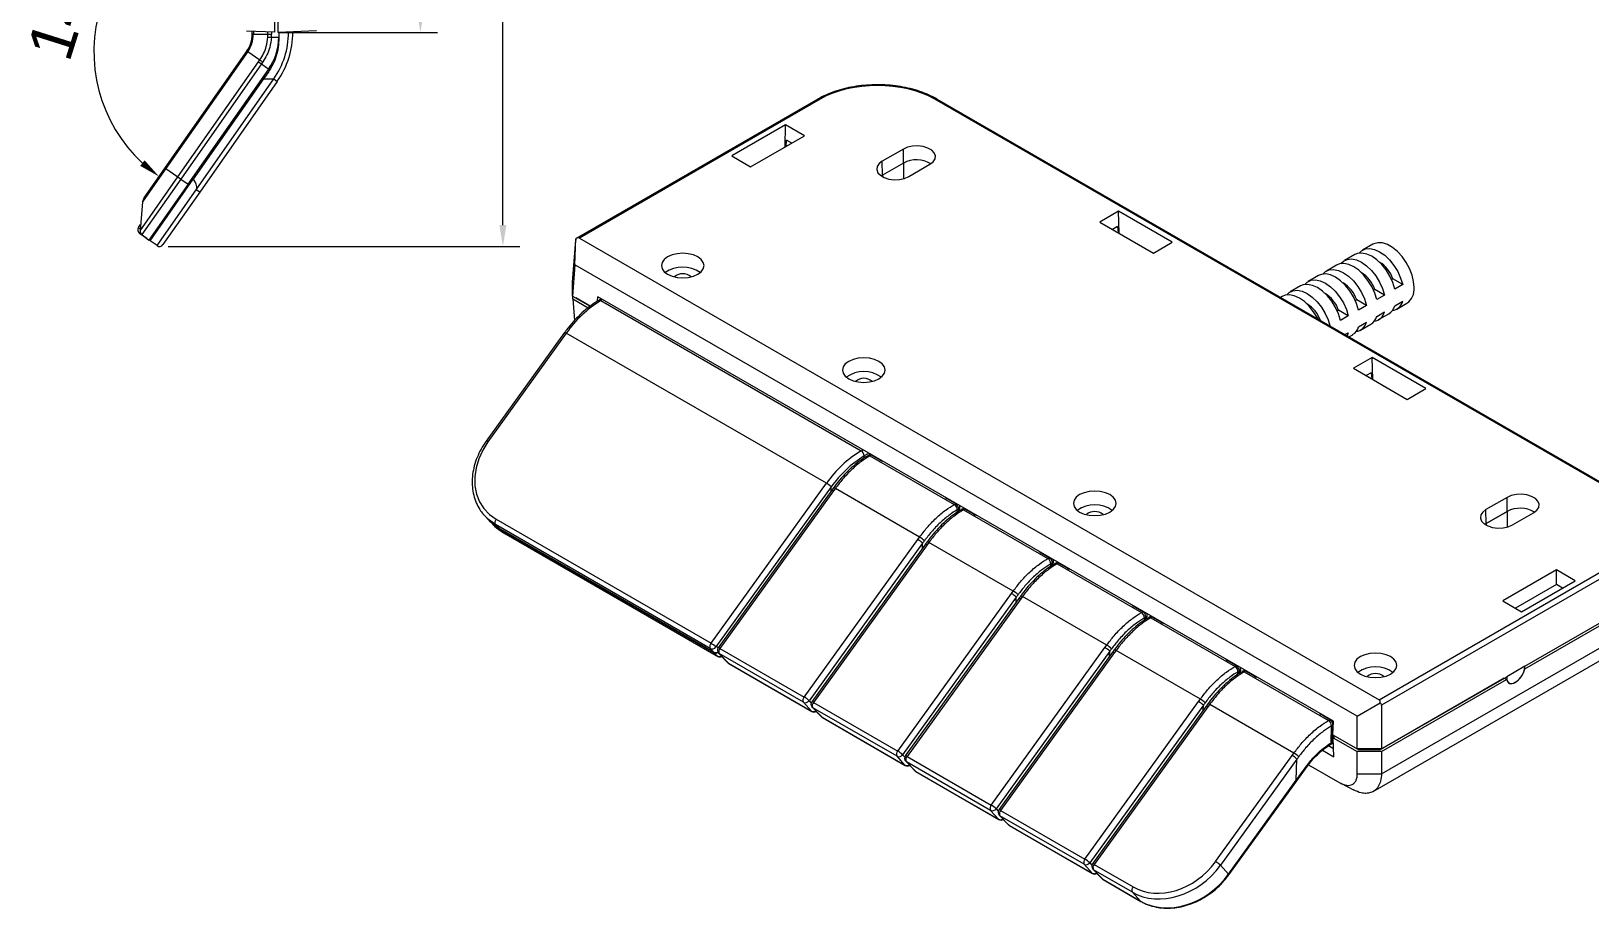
# Model space of a CAD drawing. Header units: millimetres. Extents: x -297 to 297, y -210 to 210.
# Drawn here: x 13.7 to 196.3, y -116.3 to -13.3 of the extents above; entities that cross this region are included whole.
import ezdxf

# ---------------------------------------------------------------- set-up
doc = ezdxf.new("R2010")
doc.units = ezdxf.units.MM
doc.layers.get('0').update_dxf_attribs({"lineweight": 20})
doc.layers.add('AM_5', color=3, linetype='Continuous', lineweight=25)
doc.styles.add('标准', font='')
doc.styles.get('标准').set_extended_font_data('arial')

msp = doc.modelspace()

# ---------------------------------------------------------------- hatches: boundary and pattern name
at = {"layer": 'AM_5'}
for points in [[(58.9, -10.97), (59.74, -10.97), (59.32, -13.47)], [(27.02, -28.45), (26.5, -29.1), (28.71, -30.35)], [(68.57, -36.04), (69.4, -36.04), (68.98, -38.54)]]:
    msp.add_hatch(color=7, dxfattribs=at).paths.add_polyline_path(points, flags=0)

# ---------------------------------------------------------------- linework, layer by layer
at = {"color": 7, "linetype": 'Continuous', "lineweight": 20}
for p, q in [((42.27, -13.45), (42.27, -11.44)), ((42.67, -13.47), (42.67, -11.46)), ((42.27, -13.45), (38.95, -13.3)), ((39.62, -13.69), (39.62, -13.33)), ((39.76, -13.69), (39.62, -13.69)), ((39.76, -13.34), (39.76, -13.69)), ((39.76, -13.69), (41.46, -13.69)), ((41.45, -14.01), (41.46, -13.69)), ((41.46, -13.69), (41.46, -13.41)), ((41.46, -13.69), (41.88, -13.69)), ((41.87, -14.04), (42.72, -14.04)), ((41.88, -13.43), (41.88, -13.69)), ((47.17, -13.27), (42.67, -13.47)), ((42.72, -13.46), (42.72, -14.31)), ((42.74, -13.46), (43.87, -13.46)), ((43.87, -13.46), (43.87, -13.41)), ((43.87, -13.46), (44.37, -13.46)), ((44.37, -13.39), (44.37, -13.46)), ((29.41, -29.35), (39.01, -15.64)), ((39.12, -15.71), (29.52, -29.42)), ((39.12, -15.71), (39.01, -15.64)), ((39.12, -15.71), (40.51, -16.69)), ((30.91, -30.4), (40.35, -16.92)), ((40.69, -17.16), (31.25, -30.64)), ((32.11, -31.24), (41.55, -17.76)), ((40.35, -16.92), (40.51, -16.69)), ((40.35, -16.92), (40.69, -17.16)), ((40.85, -16.93), (40.69, -17.16)), ((40.69, -17.16), (41.55, -17.76)), ((41.55, -18.04), (40.93, -18.91)), ((41.98, -17.15), (41.55, -17.76)), ((41.98, -17.15), (41.94, -17.13)), ((40.93, -18.91), (32.72, -30.64)), ((33.06, -31.89), (42.15, -18.91)), ((42.56, -19.2), (33.47, -32.18)), ((40.54, -19.2), (40.73, -19.2)), ((40.93, -18.91), (42.15, -18.91)), ((42.15, -18.91), (42.56, -19.2)), ((105.89, -21.27), (77.58, -37.61)), ((106.14, -21.29), (77.95, -37.57)), ((199.81, -67.62), (119.56, -21.29)), ((200.06, -67.6), (119.81, -21.27)), ((102.1, -24.31), (95.8, -27.94)), ((102.03, -26.89), (102.1, -24.31)), ((104.3, -25.57), (102.1, -24.31)), ((98, -29.21), (104.3, -25.57)), ((102.15, -26.82), (102.21, -26.08)), ((102.81, -26.43), (102.21, -26.08)), ((115.89, -27.13), (113.42, -28.55)), ((116.39, -26.91), (115.89, -27.13)), ((115.91, -28.77), (115.89, -27.13)), ((116.98, -26.78), (116.39, -26.91)), ((117.6, -26.76), (116.98, -26.78)), ((118.21, -26.83), (117.6, -26.76)), ((118.76, -27.01), (118.21, -26.83)), ((119.21, -27.26), (118.76, -27.01)), ((119.51, -27.58), (119.21, -27.26)), ((95.8, -27.94), (98, -29.21)), ((112.82, -29.18), (112.78, -29.54)), ((113.04, -28.84), (112.82, -29.18)), ((113.42, -28.55), (113.04, -28.84)), ((113.44, -30.2), (113.42, -28.55)), ((115.91, -28.77), (113.44, -30.2)), ((115.92, -28.78), (113.44, -30.2)), ((115.92, -28.78), (115.89, -30.61)), ((116.53, -30.35), (119, -28.92)), ((119, -28.92), (119.38, -28.63)), ((119.38, -28.63), (119.6, -28.29)), ((119.64, -27.93), (119.51, -27.58)), ((119.6, -28.29), (119.64, -27.93)), ((26.49, -36.72), (30.91, -30.4)), ((31.25, -30.64), (26.68, -37.16)), ((29.52, -29.42), (26.78, -33.33)), ((26.96, -32.84), (29.41, -29.35)), ((27.66, -37.87), (32.72, -30.64)), ((29.52, -29.42), (29.41, -29.35)), ((29.52, -29.42), (30.91, -30.4)), ((30.91, -30.4), (31.25, -30.64)), ((31.25, -30.64), (32.11, -31.24)), ((112.78, -29.54), (112.91, -29.9)), ((112.91, -29.9), (113.21, -30.21)), ((113.21, -30.21), (113.65, -30.47)), ((113.44, -30.2), (113.31, -30.28)), ((113.44, -30.2), (113.31, -30.29)), ((113.44, -30.2), (113.44, -30.37)), ((113.65, -30.47), (114.2, -30.64)), ((114.2, -30.64), (114.81, -30.72)), ((114.81, -30.72), (115.44, -30.69)), ((115.44, -30.69), (116.03, -30.57)), ((116.03, -30.57), (116.53, -30.35)), ((32.11, -31.24), (27.52, -37.79)), ((28.48, -38.45), (33.06, -31.89)), ((33.47, -32.18), (29.17, -38.32)), ((33.47, -32.18), (33.06, -31.89)), ((26.78, -33.33), (26.49, -36.72)), ((141.09, -34.41), (138.9, -35.68)), ((147.39, -38.05), (141.09, -34.41)), ((141.17, -36.99), (141.09, -34.41)), ((26.31, -36.32), (26.55, -35.96)), ((26.31, -36.32), (26.51, -36.46)), ((138.9, -35.68), (145.2, -39.31)), ((140.99, -36.19), (140.39, -36.54)), ((140.99, -36.19), (141.05, -36.92)), ((27.27, -37.61), (26.43, -37.01)), ((26.68, -37.16), (27.52, -37.79)), ((27.66, -37.87), (27.53, -37.78)), ((28.48, -38.45), (27.66, -37.87)), ((27.82, -37.37), (27.94, -37.46)), ((77.14, -42.72), (77.51, -37.8)), ((77.42, -40.68), (77.53, -37.64)), ((77.95, -37.57), (171.62, -91.65)), ((145.2, -39.31), (147.39, -38.05)), ((170.88, -38.28), (169.68, -38.97)), ((170.99, -38.22), (170.88, -38.28)), ((171.47, -38.1), (170.99, -38.22)), ((172.01, -38.13), (171.47, -38.1)), ((172.59, -38.32), (172.01, -38.13)), ((173.18, -38.66), (172.59, -38.32)), ((87.88, -40.06), (87.63, -40.41)), ((88.28, -39.76), (87.88, -40.06)), ((88.8, -39.53), (88.28, -39.76)), ((89.4, -39.39), (88.8, -39.53)), ((90.05, -39.34), (89.4, -39.39)), ((90.69, -39.39), (90.05, -39.34)), ((91.3, -39.53), (90.69, -39.39)), ((91.81, -39.76), (91.3, -39.53)), ((92.21, -40.06), (91.81, -39.76)), ((92.46, -40.41), (92.21, -40.06)), ((167.45, -40.27), (167.89, -40.06)), ((168.76, -39.5), (167.56, -40.19)), ((167.89, -40.06), (168.4, -40.01)), ((168.4, -40.01), (168.97, -40.12)), ((169.09, -39.37), (168.76, -39.5)), ((168.97, -40.12), (169.56, -40.39)), ((169.6, -39.32), (169.09, -39.37)), ((169.27, -39.33), (169.57, -39.04)), ((169.57, -39.04), (170.01, -38.83)), ((170.17, -39.43), (169.6, -39.32)), ((170.01, -38.83), (170.52, -38.79)), ((170.76, -39.7), (170.17, -39.43)), ((170.52, -38.79), (171.09, -38.9)), ((171.35, -40.11), (170.76, -39.7)), ((171.09, -38.9), (171.68, -39.17)), ((171.92, -40.65), (171.35, -40.11)), ((171.68, -39.17), (172.27, -39.58)), ((172.27, -39.58), (172.84, -40.12)), ((172.84, -40.12), (173.35, -40.77)), ((173.76, -39.14), (173.18, -38.66)), ((174.3, -39.73), (173.76, -39.14)), ((174.78, -40.41), (174.3, -39.73)), ((77.42, -40.68), (77.14, -44.35)), ((169.06, -93.58), (77.42, -40.68)), ((87.63, -40.41), (87.55, -40.78)), ((87.55, -40.78), (87.63, -41.15)), ((87.63, -41.15), (87.88, -41.5)), ((87.88, -41.5), (88.28, -41.8)), ((88.28, -41.8), (88.8, -42.03)), ((91.3, -42.03), (91.81, -41.8)), ((91.81, -41.8), (92.21, -41.5)), ((92.21, -41.5), (92.46, -41.15)), ((92.55, -40.78), (92.46, -40.41)), ((92.46, -41.15), (92.55, -40.78)), ((164.52, -41.95), (163.32, -42.64)), ((164.85, -41.81), (164.52, -41.95)), ((165.36, -41.77), (164.85, -41.81)), ((165.03, -41.78), (165.32, -41.49)), ((165.32, -41.49), (165.76, -41.28)), ((165.93, -41.88), (165.36, -41.77)), ((166.64, -40.73), (165.44, -41.42)), ((165.76, -41.28), (166.28, -41.23)), ((166.52, -42.15), (165.93, -41.88)), ((166.28, -41.23), (166.85, -41.35)), ((166.97, -40.59), (166.64, -40.73)), ((166.85, -41.35), (167.44, -41.62)), ((167.48, -40.54), (166.97, -40.59)), ((167.15, -40.55), (167.45, -40.27)), ((167.44, -41.62), (168.03, -42.03)), ((168.05, -40.65), (167.48, -40.54)), ((168.64, -40.92), (168.05, -40.65)), ((169.23, -41.34), (168.64, -40.92)), ((169.8, -41.88), (169.23, -41.34)), ((169.56, -40.39), (170.15, -40.81)), ((170.31, -42.52), (169.8, -41.88)), ((170.15, -40.81), (170.72, -41.35)), ((170.72, -41.35), (171.23, -41.99)), ((172.43, -41.3), (171.92, -40.65)), ((172.88, -42.01), (172.43, -41.3)), ((173.35, -40.77), (173.79, -41.48)), ((173.79, -41.48), (174.14, -42.24)), ((175.17, -41.14), (174.78, -40.41)), ((175.47, -41.9), (175.17, -41.14)), ((175.65, -42.66), (175.47, -41.9)), ((77.14, -44.35), (77.14, -42.72)), ((88.8, -42.03), (89.4, -42.17)), ((89.4, -42.17), (90.05, -42.22)), ((90.05, -42.22), (90.69, -42.17)), ((90.69, -42.17), (91.3, -42.03)), ((161.08, -43.94), (161.52, -43.73)), ((162.4, -43.17), (161.2, -43.87)), ((161.52, -43.73), (162.04, -43.68)), ((162.04, -43.68), (162.6, -43.8)), ((162.72, -43.04), (162.4, -43.17)), ((162.6, -43.8), (163.2, -44.07)), ((163.24, -42.99), (162.72, -43.04)), ((162.91, -43), (163.2, -42.72)), ((163.2, -42.72), (163.64, -42.51)), ((163.81, -43.1), (163.24, -42.99)), ((163.64, -42.51), (164.16, -42.46)), ((164.4, -43.37), (163.81, -43.1)), ((164.16, -42.46), (164.72, -42.57)), ((164.99, -43.79), (164.4, -43.37)), ((164.72, -42.57), (165.32, -42.84)), ((165.56, -44.33), (164.99, -43.79)), ((165.32, -42.84), (165.91, -43.26)), ((165.91, -43.26), (166.48, -43.8)), ((166.48, -43.8), (166.99, -44.44)), ((167.11, -42.56), (166.52, -42.15)), ((167.68, -43.1), (167.11, -42.56)), ((168.19, -43.75), (167.68, -43.1)), ((168.03, -42.03), (168.6, -42.57)), ((168.63, -44.46), (168.19, -43.75)), ((168.6, -42.57), (169.11, -43.22)), ((169.11, -43.22), (169.55, -43.93)), ((170.75, -43.24), (170.31, -42.52)), ((171.1, -44), (170.75, -43.24)), ((171.11, -43.57), (170.96, -43.66)), ((172.26, -44.24), (171.11, -43.57)), ((171.23, -41.99), (171.67, -42.71)), ((171.67, -42.71), (172.02, -43.47)), ((172.02, -43.47), (172.26, -44.24)), ((173.22, -42.77), (172.88, -42.01)), ((173.23, -42.35), (173.08, -42.44)), ((173.46, -43.54), (173.22, -42.77)), ((174.38, -43.01), (173.23, -42.35)), ((174.38, -43.01), (173.46, -43.54)), ((174.14, -42.24), (174.38, -43.01)), ((175.71, -43.37), (175.65, -42.66)), ((77.14, -44.35), (79.2, -45.54)), ((77.17, -44.68), (77.17, -44.37)), ((77.17, -44.68), (77.36, -47.22)), ((77.17, -44.68), (78.96, -45.72)), ((79.2, -45.54), (77.54, -44.58)), ((77.54, -44.58), (77.54, -44.58)), ((80.05, -44.96), (80.09, -44.43)), ((166.26, -94.18), (80.09, -44.43)), ((80.52, -44.68), (80.22, -44.86)), ((80.66, -44.77), (80.47, -44.88)), ((80.47, -44.88), (110.94, -62.48)), ((160.28, -44.4), (160.08, -44.51)), ((160.6, -44.26), (160.28, -44.4)), ((161.12, -44.21), (160.6, -44.26)), ((160.79, -44.23), (161.08, -43.94)), ((161.68, -44.33), (161.12, -44.21)), ((162.28, -44.6), (161.68, -44.33)), ((162.87, -45.01), (162.28, -44.6)), ((163.43, -45.55), (162.87, -45.01)), ((163.2, -44.07), (163.79, -44.48)), ((163.95, -46.2), (163.43, -45.55)), ((163.79, -44.48), (164.35, -45.02)), ((164.35, -45.02), (164.87, -45.67)), ((166.07, -44.97), (165.56, -44.33)), ((166.51, -45.69), (166.07, -44.97)), ((166.99, -44.44), (167.43, -45.16)), ((167.43, -45.16), (167.78, -45.92)), ((168.98, -45.22), (168.63, -44.46)), ((168.99, -44.8), (168.84, -44.89)), ((169.22, -45.99), (168.98, -45.22)), ((170.14, -45.46), (168.99, -44.8)), ((170.14, -45.46), (169.22, -45.99)), ((169.55, -43.93), (169.9, -44.69)), ((169.9, -44.69), (170.14, -45.46)), ((171.34, -44.77), (171.1, -44)), ((172.26, -44.24), (171.34, -44.77)), ((173.46, -45.5), (174.38, -44.97)), ((173.68, -45.9), (174.88, -45.2)), ((164.39, -46.91), (163.95, -46.2)), ((164.46, -47.04), (164.39, -46.91)), ((164.87, -45.67), (165.31, -46.38)), ((165.31, -46.38), (165.66, -47.14)), ((165.66, -47.14), (165.89, -47.91)), ((166.86, -46.45), (166.51, -45.69)), ((166.87, -46.02), (166.72, -46.11)), ((167.1, -47.22), (166.86, -46.45)), ((168.01, -46.69), (166.87, -46.02)), ((168.01, -46.69), (167.1, -47.22)), ((167.78, -45.92), (168.01, -46.69)), ((169.22, -47.95), (170.14, -47.42)), ((171.34, -46.73), (172.26, -46.2)), ((171.56, -47.12), (172.76, -46.43)), ((76.21, -48.62), (67.03, -61.35)), ((76.41, -48.7), (67.23, -61.42)), ((106.89, -66.29), (76.41, -48.7)), ((167.62, -48.87), (168.01, -48.65)), ((168.01, -48.65), (167.86, -49.01)), ((168.08, -49.13), (168.52, -48.88)), ((169.44, -48.35), (170.64, -47.65)), ((108.84, -52.65), (108.76, -53.03)), ((109.09, -52.3), (108.84, -52.65)), ((109.49, -52.01), (109.09, -52.3)), ((110.01, -51.78), (109.49, -52.01)), ((110.61, -51.63), (110.01, -51.78)), ((111.26, -51.58), (110.61, -51.63)), ((111.91, -51.63), (111.26, -51.58)), ((112.51, -51.78), (111.91, -51.63)), ((113.03, -52.01), (112.51, -51.78)), ((113.42, -52.3), (113.03, -52.01)), ((113.67, -52.65), (113.42, -52.3)), ((113.76, -53.03), (113.67, -52.65)), ((170.79, -51.55), (168.6, -52.82)), ((168.6, -52.82), (174.9, -56.46)), ((177.09, -55.19), (170.79, -51.55)), ((170.87, -54.13), (170.79, -51.55)), ((108.76, -53.03), (108.84, -53.4)), ((108.84, -53.4), (109.09, -53.75)), ((109.09, -53.75), (109.49, -54.05)), ((109.49, -54.05), (110.01, -54.28)), ((110.01, -54.28), (110.61, -54.42)), ((110.61, -54.42), (111.26, -54.47)), ((111.26, -54.47), (111.91, -54.42)), ((111.91, -54.42), (112.51, -54.28)), ((112.51, -54.28), (113.03, -54.05)), ((113.03, -54.05), (113.42, -53.75)), ((113.42, -53.75), (113.67, -53.4)), ((113.67, -53.4), (113.76, -53.03)), ((170.69, -53.33), (170.09, -53.68)), ((170.69, -53.33), (170.75, -54.07)), ((174.9, -56.46), (177.09, -55.19)), ((67.23, -61.42), (66.62, -62.4)), ((66.15, -63.43), (65.84, -64.49)), ((66.62, -62.4), (66.15, -63.43)), ((110.94, -62.48), (111.14, -62.36)), ((111.29, -63.33), (111.3, -63.09)), ((111.85, -62.77), (111.3, -63.09)), ((111.73, -63.05), (111.72, -63.05)), ((111.89, -62.96), (111.73, -63.05)), ((111.73, -63.05), (111.73, -63.05)), ((112.14, -62.98), (111.98, -63.07)), ((111.98, -63.07), (121.85, -68.77)), ((112.14, -62.98), (112.18, -62.96)), ((113.19, -63.59), (112.14, -62.98)), ((113.19, -63.59), (113.23, -63.57)), ((65.84, -64.49), (65.69, -65.54)), ((65.69, -65.54), (65.71, -66.57)), ((65.71, -66.57), (65.9, -67.55)), ((93.36, -85.03), (106.89, -66.29)), ((107.44, -66.71), (93.92, -85.46)), ((107.51, -67.11), (94.2, -85.56)), ((107.72, -67.19), (94.4, -85.64)), ((107.43, -67.23), (107.44, -66.71)), ((107.52, -67.11), (107.51, -67.11)), ((107.55, -67.11), (107.52, -67.11)), ((107.59, -67.13), (107.55, -67.11)), ((107.65, -67.15), (107.59, -67.13)), ((107.72, -67.19), (107.65, -67.15)), ((107.73, -66.81), (107.72, -66.82)), ((107.72, -66.82), (107.72, -66.82)), ((107.93, -66.89), (107.72, -67.19)), ((107.76, -66.82), (107.73, -66.81)), ((107.8, -66.83), (107.76, -66.82)), ((107.86, -66.86), (107.8, -66.83)), ((107.93, -66.89), (107.86, -66.86)), ((117.8, -72.59), (107.93, -66.89)), ((137.06, -67.39), (136.54, -67.62)), ((137.66, -67.25), (137.06, -67.39)), ((138.31, -67.2), (137.66, -67.25)), ((138.95, -67.25), (138.31, -67.2)), ((139.56, -67.39), (138.95, -67.25)), ((140.07, -67.62), (139.56, -67.39)), ((65.9, -67.55), (66.26, -68.46)), ((66.26, -68.46), (66.76, -69.26)), ((66.76, -69.26), (67.41, -69.95)), ((120.97, -68.08), (121.01, -68.06)), ((122.02, -68.68), (120.97, -68.08)), ((121.85, -68.77), (122.02, -68.68)), ((122.02, -68.68), (122.05, -68.66)), ((122.37, -69.31), (122.21, -69.4)), ((122.35, -69.59), (122.37, -69.31)), ((122.49, -69.51), (122.52, -69.12)), ((122.85, -69.28), (122.69, -69.38)), ((123.1, -69.31), (122.94, -69.4)), ((123.1, -69.31), (123.14, -69.29)), ((124.15, -69.91), (123.1, -69.31)), ((135.89, -68.27), (135.81, -68.64)), ((135.81, -68.64), (135.89, -69.01)), ((136.14, -67.92), (135.89, -68.27)), ((135.89, -69.01), (136.14, -69.36)), ((136.54, -67.62), (136.14, -67.92)), ((136.14, -69.36), (136.54, -69.66)), ((140.47, -67.92), (140.07, -67.62)), ((140.07, -69.66), (140.47, -69.36)), ((140.72, -68.27), (140.47, -67.92)), ((140.47, -69.36), (140.72, -69.01)), ((140.81, -68.64), (140.72, -68.27)), ((140.72, -69.01), (140.81, -68.64)), ((184.13, -69.37), (183.75, -69.66)), ((186.6, -67.95), (184.13, -69.37)), ((184.15, -71.02), (184.13, -69.37)), ((187.1, -67.73), (186.6, -67.95)), ((186.63, -69.59), (186.6, -67.95)), ((187.69, -67.6), (187.1, -67.73)), ((188.31, -67.58), (187.69, -67.6)), ((188.93, -67.65), (188.31, -67.58)), ((189.47, -67.83), (188.93, -67.65)), ((189.92, -68.08), (189.47, -67.83)), ((190.22, -68.4), (189.92, -68.08)), ((190.09, -69.45), (190.31, -69.11)), ((190.35, -68.75), (190.22, -68.4)), ((190.31, -69.11), (190.35, -68.75)), ((66.89, -70.16), (66.65, -69.88)), ((66.89, -70.16), (67.29, -70.59)), ((67.28, -70.53), (66.89, -70.16)), ((68.1, -71.12), (67.28, -70.53)), ((67.71, -70.99), (67.29, -70.59)), ((67.38, -70.68), (67.77, -71.06)), ((67.41, -69.95), (68.19, -70.5)), ((67.6, -70.9), (68.05, -71.34)), ((68.51, -71.56), (67.71, -70.99)), ((67.77, -71.06), (68.6, -71.65)), ((93.28, -85.65), (68.1, -71.12)), ((68.1, -71.12), (68.51, -71.56)), ((68.19, -70.5), (93.36, -85.03)), ((122.2, -69.69), (122.21, -69.4)), ((122.69, -69.38), (122.68, -69.38)), ((122.69, -69.38), (122.69, -69.38)), ((122.94, -69.4), (132.81, -75.1)), ((124.15, -69.91), (124.19, -69.89)), ((136.54, -69.66), (137.06, -69.89)), ((137.06, -69.89), (137.66, -70.03)), ((137.66, -70.03), (138.31, -70.08)), ((138.31, -70.08), (138.95, -70.03)), ((138.95, -70.03), (139.56, -69.89)), ((139.56, -69.89), (140.07, -69.66)), ((183.53, -70), (183.49, -70.36)), ((183.49, -70.36), (183.62, -70.72)), ((183.75, -69.66), (183.53, -70)), ((183.62, -70.72), (183.92, -71.03)), ((183.92, -71.03), (184.36, -71.29)), ((184.15, -71.02), (184, -71.12)), ((184.01, -71.12), (184.16, -71.02)), ((186.63, -69.59), (184.15, -71.02)), ((184.16, -71.02), (184.15, -71.19)), ((184.16, -71.02), (186.63, -69.6)), ((186.63, -69.6), (186.6, -71.43)), ((186.74, -71.39), (187.24, -71.17)), ((187.24, -71.17), (189.71, -69.74)), ((189.71, -69.74), (190.09, -69.45)), ((68.05, -71.34), (68.22, -71.49)), ((68.22, -71.49), (69.05, -72.08)), ((93.68, -86.09), (68.51, -71.56)), ((93.7, -86.14), (68.6, -71.65)), ((69.05, -72.08), (68.6, -71.65)), ((69.05, -72.08), (93.95, -86.45)), ((69.08, -72.1), (69.05, -72.08)), ((69.08, -72.1), (93.98, -86.48)), ((69.08, -72.1), (69.08, -72.1)), ((104.27, -91.33), (117.58, -72.88)), ((117.58, -72.88), (117.8, -72.59)), ((184.36, -71.29), (184.91, -71.46)), ((184.91, -71.46), (185.52, -71.54)), ((185.52, -71.54), (186.15, -71.51)), ((186.15, -71.51), (186.74, -71.39)), ((118.15, -73.32), (104.84, -91.76)), ((118.47, -73.44), (105.16, -91.89)), ((118.68, -73.51), (105.36, -91.96)), ((118.13, -73.92), (118.15, -73.32)), ((118.48, -73.43), (118.47, -73.44)), ((118.51, -73.44), (118.48, -73.43)), ((118.55, -73.45), (118.51, -73.44)), ((118.61, -73.48), (118.55, -73.45)), ((118.68, -73.51), (118.61, -73.48)), ((118.69, -73.14), (118.68, -73.15)), ((118.68, -73.15), (118.68, -73.15)), ((118.89, -73.22), (118.68, -73.51)), ((118.72, -73.14), (118.69, -73.14)), ((118.76, -73.16), (118.72, -73.14)), ((118.82, -73.18), (118.76, -73.16)), ((118.89, -73.22), (118.82, -73.18)), ((128.76, -78.92), (118.89, -73.22)), ((131.93, -74.4), (131.97, -74.38)), ((132.98, -75.01), (131.93, -74.4)), ((132.81, -75.1), (132.98, -75.01)), ((132.98, -75.01), (133.01, -74.99)), ((133.16, -76.01), (133.17, -75.73)), ((133.33, -75.63), (133.17, -75.73)), ((133.31, -75.92), (133.33, -75.63)), ((133.45, -75.84), (133.48, -75.45)), ((133.65, -75.71), (133.64, -75.71)), ((133.81, -75.61), (133.65, -75.7)), ((133.65, -75.7), (133.65, -75.71)), ((134.06, -75.64), (133.9, -75.73)), ((133.9, -75.73), (143.77, -81.43)), ((134.06, -75.64), (134.1, -75.62)), ((135.11, -76.24), (134.06, -75.64)), ((135.11, -76.24), (135.15, -76.22)), ((171.62, -91.65), (199.81, -75.37)), ((200.17, -75.97), (171.9, -92.29)), ((192.4, -76.43), (186.1, -80.07)), ((194.59, -77.7), (192.4, -76.43)), ((192.4, -78.15), (192.4, -76.43)), ((192.4, -78.15), (187.59, -80.93)), ((188.29, -81.34), (194.59, -77.7)), ((193.11, -78.56), (192.4, -78.15)), ((115.23, -97.66), (128.54, -79.21)), ((129.11, -79.64), (115.8, -98.09)), ((129.43, -79.77), (116.12, -98.21)), ((129.64, -79.84), (116.32, -98.29)), ((128.54, -79.21), (128.76, -78.92)), ((129.09, -80.24), (129.11, -79.64)), ((129.44, -79.76), (129.43, -79.77)), ((129.47, -79.76), (129.44, -79.76)), ((129.51, -79.78), (129.47, -79.76)), ((129.57, -79.81), (129.51, -79.78)), ((129.64, -79.84), (129.57, -79.81)), ((129.64, -79.47), (129.64, -79.48)), ((129.65, -79.47), (129.64, -79.47)), ((129.85, -79.55), (129.64, -79.84)), ((129.68, -79.47), (129.65, -79.47)), ((129.72, -79.49), (129.68, -79.47)), ((129.78, -79.51), (129.72, -79.49)), ((129.85, -79.55), (129.78, -79.51)), ((139.72, -85.25), (129.85, -79.55)), ((186.1, -80.07), (188.29, -81.34)), ((142.89, -80.73), (142.93, -80.71)), ((143.94, -81.34), (142.89, -80.73)), ((143.77, -81.43), (143.94, -81.34)), ((143.94, -81.34), (143.97, -81.32)), ((144.12, -82.34), (144.13, -82.06)), ((144.29, -81.96), (144.13, -82.06)), ((144.27, -82.25), (144.29, -81.96)), ((144.41, -82.16), (144.44, -81.77)), ((144.61, -82.03), (144.6, -82.04)), ((144.77, -81.94), (144.61, -82.03)), ((144.61, -82.03), (144.61, -82.03)), ((145.02, -81.96), (144.86, -82.06)), ((144.86, -82.06), (154.74, -87.76)), ((145.02, -81.96), (145.06, -81.94)), ((146.07, -82.57), (145.02, -81.96)), ((188.68, -88.04), (200.51, -81.21)), ((188.69, -87.72), (200.54, -80.88)), ((146.07, -82.57), (146.11, -82.55)), ((171.9, -100.32), (200.31, -83.92)), ((93.68, -86.09), (93.28, -85.65)), ((94.4, -85.64), (104.27, -91.33)), ((126.19, -103.99), (139.5, -85.54)), ((139.5, -85.54), (139.72, -85.25)), ((140.6, -85.8), (140.6, -85.8)), ((140.61, -85.8), (140.6, -85.8)), ((140.64, -85.8), (140.61, -85.8)), ((140.68, -85.81), (140.64, -85.8)), ((94.13, -86.55), (93.7, -86.14)), ((93.98, -86.48), (93.95, -86.45)), ((94, -86.49), (93.98, -86.48)), ((93.98, -86.48), (93.98, -86.48)), ((94, -86.49), (94.24, -86.61)), ((94.25, -86.2), (95.34, -87.33)), ((94.26, -86.21), (94.25, -86.2)), ((94.32, -86.25), (94.26, -86.21)), ((104.19, -91.95), (94.32, -86.25)), ((94.32, -86.25), (95.41, -87.38)), ((95.34, -87.34), (95.34, -87.33)), ((95.41, -87.38), (95.34, -87.34)), ((95.41, -87.38), (105.12, -92.99)), ((95.41, -87.38), (95.45, -87.42)), ((95.45, -87.42), (105.16, -93.03)), ((140.07, -85.97), (126.76, -104.42)), ((140.39, -86.09), (127.08, -104.54)), ((140.6, -86.17), (127.28, -104.62)), ((140.05, -86.57), (140.07, -85.97)), ((140.4, -86.09), (140.39, -86.09)), ((140.43, -86.09), (140.4, -86.09)), ((140.47, -86.11), (140.43, -86.09)), ((140.53, -86.13), (140.47, -86.11)), ((140.6, -86.17), (140.53, -86.13)), ((140.81, -85.88), (140.6, -86.17)), ((140.74, -85.84), (140.68, -85.81)), ((140.81, -85.88), (140.74, -85.84)), ((150.68, -91.57), (140.81, -85.88)), ((153.85, -87.06), (153.89, -87.04)), ((154.9, -87.66), (153.85, -87.06)), ((168.77, -87.25), (168.69, -87.62)), ((168.69, -87.62), (168.77, -87.99)), ((169.02, -86.9), (168.77, -87.25)), ((169.42, -86.6), (169.02, -86.9)), ((169.94, -86.37), (169.42, -86.6)), ((170.54, -86.23), (169.94, -86.37)), ((171.19, -86.18), (170.54, -86.23)), ((170.92, -102.4), (199.28, -86.03)), ((171.83, -86.23), (171.19, -86.18)), ((172.44, -86.37), (171.83, -86.23)), ((172.95, -86.6), (172.44, -86.37)), ((173.35, -86.9), (172.95, -86.6)), ((173.6, -87.25), (173.35, -86.9)), ((173.69, -87.62), (173.6, -87.25)), ((173.6, -87.99), (173.69, -87.62)), ((154.74, -87.76), (154.9, -87.66)), ((154.9, -87.66), (154.94, -87.64)), ((155.08, -88.67), (155.09, -88.38)), ((155.25, -88.29), (155.09, -88.38)), ((155.23, -88.58), (155.25, -88.29)), ((155.37, -88.49), (155.4, -88.1)), ((155.57, -88.36), (155.56, -88.36)), ((155.73, -88.26), (155.57, -88.36)), ((155.57, -88.36), (155.57, -88.36)), ((155.98, -88.29), (155.82, -88.38)), ((155.82, -88.38), (165.7, -94.08)), ((155.98, -88.29), (156.02, -88.27)), ((157.03, -88.89), (155.98, -88.29)), ((157.03, -88.89), (157.07, -88.87)), ((168.77, -87.99), (169.02, -88.34)), ((169.02, -88.34), (169.42, -88.64)), ((169.42, -88.64), (169.94, -88.87)), ((169.94, -88.87), (170.54, -89.02)), ((170.54, -89.02), (171.19, -89.06)), ((171.19, -89.06), (171.83, -89.02)), ((186.28, -89.12), (171.73, -97.51)), ((171.83, -89.02), (172.44, -88.87)), ((171.9, -97.42), (186.57, -88.95)), ((171.9, -97.73), (186.55, -89.27)), ((172.44, -88.87), (172.95, -88.64)), ((172.95, -88.64), (173.35, -88.34)), ((173.35, -88.34), (173.6, -87.99)), ((186.28, -89.12), (186.55, -89.27)), ((186.49, -88.99), (186.56, -89.03)), ((186.57, -88.95), (186.56, -89.03)), ((188.69, -87.72), (186.57, -88.95)), ((188.68, -88.04), (188.66, -88.03)), ((188.68, -87.8), (188.69, -87.72)), ((188.69, -87.72), (188.69, -87.72)), ((186.69, -89.59), (186.83, -89.67)), ((187.54, -89.6), (187.61, -89.55)), ((105.12, -92.99), (104.19, -91.95)), ((104.84, -91.76), (105.09, -92.04)), ((105.16, -93.03), (105.12, -92.99)), ((105.21, -92.53), (106.3, -93.66)), ((105.22, -92.54), (105.21, -92.53)), ((105.28, -92.58), (105.22, -92.54)), ((115.15, -98.28), (105.28, -92.58)), ((105.28, -92.58), (106.37, -93.71)), ((105.36, -91.96), (115.23, -97.66)), ((137.15, -110.31), (150.46, -91.87)), ((151.03, -92.3), (137.72, -110.74)), ((151.35, -92.42), (138.04, -110.87)), ((151.56, -92.5), (138.24, -110.94)), ((150.46, -91.87), (150.68, -91.57)), ((151.01, -92.9), (151.03, -92.3)), ((151.36, -92.42), (151.35, -92.42)), ((151.39, -92.42), (151.36, -92.42)), ((151.43, -92.43), (151.39, -92.42)), ((151.49, -92.46), (151.43, -92.43)), ((151.56, -92.5), (151.49, -92.46)), ((151.57, -92.12), (151.56, -92.13)), ((151.56, -92.13), (151.56, -92.13)), ((151.77, -92.2), (151.56, -92.5)), ((151.6, -92.13), (151.57, -92.12)), ((151.65, -92.14), (151.6, -92.13)), ((151.7, -92.17), (151.65, -92.14)), ((151.77, -92.2), (151.7, -92.17)), ((161.64, -97.9), (151.77, -92.2)), ((169.06, -93.58), (171.75, -92.03)), ((171.9, -92.29), (171.9, -97.42)), ((106.3, -93.67), (106.3, -93.66)), ((106.37, -93.71), (106.3, -93.67)), ((106.37, -93.71), (116.08, -99.32)), ((106.37, -93.71), (106.41, -93.74)), ((106.41, -93.74), (116.12, -99.35)), ((164.85, -93.37), (164.81, -93.39)), ((165.86, -93.99), (164.81, -93.39)), ((165.7, -94.08), (165.86, -93.99)), ((165.9, -93.97), (165.86, -93.99)), ((165.99, -96.72), (166.05, -94.71)), ((166.21, -94.62), (166.05, -94.71)), ((166.09, -96.66), (166.21, -94.62)), ((166.2, -95.76), (166.26, -94.18)), ((166.21, -94.62), (166.24, -94.6)), ((169.06, -97.42), (169.06, -93.58)), ((165.99, -96.72), (166.09, -96.66)), ((166.2, -95.76), (169.06, -97.42)), ((166.5, -95.94), (166.23, -96.1)), ((166.23, -96.1), (169.06, -97.73)), ((166.3, -98.32), (166.23, -96.1)), ((166.23, -96.47), (166.24, -96.37)), ((166.26, -96.08), (166.27, -95.81)), ((169.23, -97.51), (166.5, -95.94)), ((166.5, -95.94), (166.5, -95.94)), ((116.08, -99.32), (115.15, -98.28)), ((115.8, -98.09), (116.05, -98.37)), ((116.32, -98.29), (126.19, -103.99)), ((152.46, -110.62), (161.42, -98.19)), ((161.42, -98.19), (161.64, -97.9)), ((164.98, -97.56), (166.3, -98.32)), ((166.27, -97.41), (165.67, -97.06)), ((165.88, -96.93), (165.98, -96.87)), ((165.88, -96.93), (165.88, -96.93)), ((165.88, -96.93), (165.88, -96.93)), ((171.9, -97.42), (169.06, -97.42)), ((169.06, -100.32), (169.06, -97.73)), ((171.9, -97.73), (169.06, -97.73)), ((169.23, -97.51), (169.23, -97.42)), ((171.73, -97.51), (169.23, -97.51)), ((171.73, -97.51), (171.73, -97.42)), ((171.9, -97.73), (171.9, -100.32)), ((116.12, -99.35), (116.08, -99.32)), ((116.17, -98.85), (117.26, -99.98)), ((116.18, -98.86), (116.17, -98.85)), ((116.24, -98.91), (116.18, -98.86)), ((126.11, -104.61), (116.24, -98.91)), ((116.24, -98.91), (117.33, -100.04)), ((117.27, -99.99), (117.26, -99.98)), ((117.33, -100.04), (117.27, -99.99)), ((117.33, -100.04), (127.04, -105.65)), ((117.33, -100.04), (117.37, -100.07)), ((117.37, -100.07), (127.08, -105.68)), ((161.99, -98.62), (153.02, -111.05)), ((161.91, -101.08), (161.99, -98.62)), ((161.96, -101.16), (163.2, -99.46)), ((163.19, -99.46), (163.19, -99.46)), ((163.19, -99.46), (163.19, -99.46)), ((163.35, -99.26), (167.03, -101.39)), ((169.06, -100.32), (171.9, -100.32)), ((153.96, -112.09), (161.91, -101.08)), ((154, -112.17), (161.96, -101.15)), ((161.91, -101.08), (161.94, -101.11)), ((161.94, -101.11), (161.96, -101.14)), ((161.96, -101.14), (161.96, -101.15)), ((161.96, -101.15), (161.96, -101.15)), ((167.13, -101.44), (168.61, -102.22)), ((127.04, -105.65), (126.11, -104.61)), ((126.76, -104.42), (127.01, -104.69)), ((127.08, -105.68), (127.04, -105.65)), ((127.13, -105.18), (128.22, -106.31)), ((127.14, -105.19), (127.13, -105.18)), ((127.2, -105.24), (127.14, -105.19)), ((137.07, -110.93), (127.2, -105.24)), ((127.2, -105.24), (128.29, -106.37)), ((127.28, -104.62), (137.15, -110.31)), ((128.23, -106.32), (128.22, -106.31)), ((128.29, -106.37), (128.23, -106.32)), ((128.29, -106.37), (138, -111.98)), ((128.29, -106.37), (128.33, -106.4)), ((128.33, -106.4), (138.04, -112.01)), ((138, -111.98), (137.07, -110.93)), ((137.72, -110.74), (137.97, -111.02)), ((138.24, -110.94), (142.81, -113.58)), ((153.02, -111.05), (153.96, -112.09)), ((138.04, -112.01), (138, -111.98)), ((138.09, -111.51), (139.18, -112.64)), ((138.1, -111.52), (138.09, -111.51)), ((138.16, -111.56), (138.1, -111.52)), ((142.72, -114.2), (138.16, -111.56)), ((138.16, -111.56), (139.25, -112.69)), ((139.19, -112.65), (139.18, -112.64)), ((139.25, -112.69), (139.19, -112.65)), ((139.25, -112.69), (143.66, -115.24)), ((139.25, -112.69), (139.29, -112.72)), ((139.29, -112.72), (143.7, -115.27)), ((153.99, -112.13), (153.96, -112.09)), ((154, -112.16), (153.99, -112.13)), ((154, -112.17), (154, -112.16)), ((154, -112.17), (154, -112.17)), ((143.66, -115.24), (142.72, -114.2)), ((143.7, -115.27), (143.66, -115.24))]:
    msp.add_line(p, q, dxfattribs=at)
for centre, radius, start, end in [((36.22, -13.69), 3.4, 325, 360), ((36.22, -13.69), 3.53, 325, 360), ((50.02, 116.2), 130.49, 266.2361, 266.4186), ((36.22, -14.04), 6.5, 325, 0), ((34.37, -13.46), 9.5, 325, 0), ((34.37, -13.46), 10, 325, 0), ((129.16, 108.97), 153.78, 234.7971, 234.9519), ((105.99, -21.49), 0.248, 53.8659, 114.8239), ((119.71, -21.49), 0.248, 65.173, 126.1377), ((117.44, -31.61), 3.22, 58.7738, 118.2551), ((117.44, -31.6), 3.21, 58.7548, 118.2569), ((27.78, -33.42), 1, 145, 175), ((26.71, -36.6), 0.5, 145, 235), ((27.13, -37.32), 0.764, 145.3378, 156.4025), ((26.98, -36.76), 0.5, 175, 233), ((28.76, -38.04), 0.5, 235, 325), ((90.05, -44.53), 3.57, 54.9297, 125.0703), ((90.05, -43.23), 1.49, 49.0435, 130.9565), ((167.57, -44.79), 3.74, 18.9233, 58.5488), ((169.7, -43.56), 3.74, 18.9233, 58.5488), ((165.45, -46.01), 3.74, 18.9233, 58.5488), ((173.73, -43.58), 1.99, 305.3259, 5.9863), ((87.51, -56.43), 13.53, 121.3928, 145.1483), ((80.32, -45.09), 0.252, 54.384, 114.2912), ((161.22, -48.45), 3.73, 19.6369, 58.5573), ((163.33, -47.24), 3.74, 18.9233, 58.5488), ((171.95, -45.09), 1.56, 301.1515, 344.8515), ((172.95, -44.61), 1.47, 278.516, 345.9306), ((168.71, -47.06), 1.47, 278.516, 345.9306), ((169.83, -46.32), 1.56, 301.1515, 344.8515), ((170.83, -45.84), 1.47, 278.516, 345.9306), ((76.2, -48.95), 0.324, 50.1667, 89.1179), ((167.71, -47.54), 1.56, 301.1515, 344.8515), ((111.26, -56.77), 3.57, 54.9297, 125.0702), ((111.26, -55.48), 1.49, 49.0435, 130.9565), ((67.04, -61.63), 0.284, 47.2945, 91.9765), ((117.99, -74.03), 13.53, 121.3928, 145.1483), ((117.99, -74.06), 12.85, 121.3928, 145.1483), ((110.53, -63.12), 0.768, 2.6056, 57.3945), ((111.83, -63.28), 0.251, 54.2597, 114.4298), ((112.14, -63.39), 0.5, 98.8396, 119.9973), ((112, -63.18), 0.251, 54.2597, 114.4298), ((105.48, -68.73), 2.81, 45.7194, 59.9876), ((121.44, -69.42), 0.764, 1.3448, 57.5003), ((121.61, -69.33), 0.764, 1.3448, 57.5003), ((122.28, -69.08), 0.242, 292.833, 351.6087), ((122.02, -69.09), 0.5, 356.5389, 21.1658), ((122.79, -69.61), 0.251, 54.26, 114.4295), ((123.1, -69.72), 0.5, 98.8396, 119.9973), ((122.96, -69.51), 0.251, 54.26, 114.4295), ((138.31, -72.39), 3.57, 54.9297, 125.0703), ((188.15, -72.43), 3.22, 58.7738, 118.2551), ((188.15, -72.42), 3.21, 58.7548, 118.2568), ((68.59, -70.87), 0.543, 136.8546, 207.1694), ((138.31, -71.09), 1.49, 49.0435, 130.9565), ((116.22, -75.27), 2.75, 45.2479, 60.1025), ((116.41, -74.99), 2.77, 45.2454, 59.9935), ((132.4, -75.75), 0.764, 1.3449, 57.5003), ((132.57, -75.65), 0.764, 1.3449, 57.5003), ((133.24, -75.41), 0.242, 292.8331, 351.6086), ((132.98, -75.42), 0.5, 356.5389, 21.1658), ((133.75, -75.93), 0.251, 54.26, 114.4296), ((134.06, -76.04), 0.5, 98.8396, 119.9973), ((133.92, -75.84), 0.251, 54.26, 114.4296), ((127.18, -81.59), 2.75, 45.2479, 60.1026), ((127.37, -81.31), 2.77, 45.2454, 59.9935), ((143.36, -82.07), 0.764, 1.3449, 57.5003), ((143.53, -81.98), 0.764, 1.3449, 57.5003), ((144.2, -81.74), 0.242, 292.8335, 351.6086), ((143.94, -81.74), 0.5, 356.5389, 21.1658), ((144.71, -82.26), 0.251, 54.2603, 114.4293), ((145.02, -82.37), 0.5, 98.8396, 119.9973), ((144.88, -82.17), 0.251, 54.2603, 114.4293), ((93.76, -85.41), 0.543, 136.8546, 207.1694), ((93.48, -85.18), 0.515, 246.3024, 327.7996), ((91.96, -87.47), 2.81, 45.7195, 59.9875), ((94.61, -85.85), 0.5, 144.1868, 223.9412), ((94.2, -85.88), 0.317, 49.7301, 89.555), ((94.8, -86.01), 0.543, 136.8546, 207.1694), ((138.14, -87.92), 2.75, 45.2479, 60.1026), ((138.33, -87.64), 2.77, 45.2454, 59.9935), ((93.89, -85.67), 0.464, 243.7969, 304.4285), ((93.91, -85.73), 0.466, 243.8995, 305.0417), ((95.7, -86.98), 0.5, 223.9412, 240.0027), ((154.32, -88.4), 0.764, 1.3449, 57.5003), ((154.49, -88.31), 0.764, 1.3449, 57.5003), ((155.16, -88.07), 0.242, 292.8339, 351.6075), ((154.9, -88.07), 0.5, 356.5389, 21.1658), ((155.67, -88.59), 0.251, 54.2602, 114.4291), ((155.98, -88.7), 0.5, 98.8396, 119.9973), ((155.84, -88.49), 0.251, 54.2602, 114.4291), ((171.19, -91.37), 3.57, 54.9297, 125.0703), ((171.19, -90.07), 1.49, 49.0435, 130.9564), ((104.67, -91.7), 0.543, 136.8546, 207.1694), ((104.4, -91.49), 0.515, 244.9214, 327.3023), ((102.9, -93.71), 2.75, 45.248, 60.1022), ((105.57, -92.18), 0.5, 144.1868, 223.9412), ((105.34, -92.57), 0.475, 242.9268, 306.0405), ((105.16, -92.2), 0.317, 49.7299, 89.5553), ((105.41, -92.59), 0.5, 240.0027, 302.0345), ((105.76, -92.33), 0.543, 136.8546, 207.1694), ((149.1, -94.25), 2.75, 45.2479, 60.1025), ((149.29, -93.97), 2.77, 45.2454, 59.9935), ((106.66, -93.31), 0.5, 223.9412, 240.0027), ((165.28, -94.73), 0.764, 1.3447, 57.5004), ((165.45, -94.63), 0.764, 1.3447, 57.5004), ((165.74, -96.73), 0.244, 305.0334, 3.5746), ((165.73, -96.44), 0.5, 299.9973, 356.5389), ((165.84, -96.67), 0.244, 305.0334, 3.5746), ((165.99, -96.43), 0.242, 292.8316, 351.6098), ((115.63, -98.03), 0.543, 136.8546, 207.1694), ((115.36, -97.81), 0.515, 244.9214, 327.3023), ((113.86, -100.04), 2.75, 45.248, 60.1023), ((116.53, -98.51), 0.5, 144.1868, 223.9412), ((116.12, -98.53), 0.317, 49.73, 89.5551), ((116.72, -98.66), 0.543, 136.8546, 207.1694), ((160.06, -100.57), 2.75, 45.2479, 60.1025), ((160.25, -100.29), 2.77, 45.2454, 59.9935), ((116.3, -98.9), 0.475, 242.9267, 306.0405), ((116.37, -98.92), 0.5, 240.0027, 302.0345), ((117.62, -99.64), 0.5, 223.9412, 240.0027), ((163.08, -99.47), 0.111, 5.6016, 54.2496), ((126.59, -104.36), 0.543, 136.8546, 207.1694), ((124.82, -106.37), 2.75, 45.248, 60.1023), ((126.32, -104.14), 0.515, 244.9214, 327.3022), ((127.49, -104.83), 0.5, 144.1868, 223.9412), ((127.26, -105.23), 0.475, 242.9268, 306.0405), ((127.08, -104.86), 0.317, 49.7299, 89.5554), ((127.33, -105.25), 0.5, 240.0027, 302.0345), ((127.68, -104.99), 0.543, 136.8546, 207.1694), ((128.58, -105.96), 0.5, 223.9412, 240.0027), ((137.55, -110.69), 0.543, 136.8546, 207.1694), ((137.28, -110.47), 0.515, 244.9213, 327.3024), ((135.78, -112.7), 2.75, 45.2481, 60.1022), ((138.45, -111.16), 0.5, 144.1868, 223.9412), ((138.04, -111.19), 0.317, 49.7296, 89.5557), ((138.64, -111.32), 0.543, 136.8546, 207.1694), ((151.09, -113), 2.75, 45.2474, 60.1029), ((138.22, -111.55), 0.475, 242.9266, 306.0405), ((138.29, -111.57), 0.5, 240.0027, 302.0345), ((139.54, -112.29), 0.5, 223.9412, 240.0027), ((143.2, -113.95), 0.543, 136.8546, 207.1694)]:
    msp.add_arc(centre, radius, start, end, dxfattribs=at)
for centre, major_axis, ratio, start_param, end_param in [((36.32, -13.69), (5.56, 0), 0.999797, 6.220414, 6.283185), ((112.85, -25.18), (9.5, 0), 0.578387, 0.786349, 2.355243), ((-120.61, 75.71), (153.68, -107.6), 0.042643, 0, 0.103297), ((77.51, -38.23), (0.022, 0.59), 0.036934, 0.121178, 0.765028), ((77.56, -38.2), (0.393, 0.627), 0.551624, 0.020031, 0.903344), ((113.9, -63.18), (1, 0), 0.577463, 3.926572, 4.246438), ((121.68, -67.67), (1, 0), 0.577112, 3.606401, 3.926268), ((124.86, -69.5), (1, 0), 0.577463, 3.926572, 4.246438), ((132.64, -74), (1, 0), 0.577112, 3.606401, 3.926268), ((135.82, -75.83), (1, 0), 0.577463, 3.926572, 4.246438), ((143.6, -80.32), (1, 0), 0.577112, 3.606401, 3.926268), ((146.78, -82.16), (1, 0), 0.577463, 3.926572, 4.246438), ((98.32, -90.35), (-4.4, 4.9), 0.073478, 5.998112, 6.299177), ((93.89, -86.33), (0.47, -0.291), 0.145158, 4.928928, 5.339311), ((154.56, -86.65), (1, 0), 0.577112, 3.606401, 3.926268), ((157.74, -88.49), (1, 0), 0.577463, 3.926572, 4.246438), ((187.62, -88.38), (0.82, 1.31), 0.551672, 2.603881, 5.289932), ((187.59, -88.44), (0.77, 1.23), 0.551672, 2.37611, 3.946906), ((187.66, -88.4), (0.77, 1.23), 0.551672, 3.946906, 5.517703), ((171.23, -92.28), (0.393, 0.627), 0.551624, 5.424772, 6.303216), ((171.19, -92.3), (0.708, 0.03), 0.600193, 6.258047, 6.906766), ((165.52, -92.98), (1, 0), 0.577112, 3.606401, 3.926268), ((147.35, -107.77), (5.86, 5.45), 0.806162, 3.384228, 4.955024), ((147.15, -107.56), (5.49, 5.11), 0.804706, 3.383475, 4.954271), ((148.29, -108.82), (5.86, 5.45), 0.806162, 3.384228, 4.955024)]:
    msp.add_ellipse(centre, major_axis=major_axis, ratio=ratio, start_param=start_param, end_param=end_param, dxfattribs=at)
for points, knots in [([(40.51, -16.69), (40.66, -16.44), (40.98, -15.95), (41.32, -15.04), (41.4, -14.38), (41.45, -14.01)], [0, 0, 0, 0, 129.045576, 261.833187, 426.088201, 426.088201, 426.088201, 426.088201]), ([(41.87, -14.04), (41.82, -14.43), (41.73, -15.14), (41.36, -16.12), (41.02, -16.66), (40.85, -16.93)], [0, 0, 0, 0, 164.159473, 293.126625, 425.83339, 425.83339, 425.83339, 425.83339]), ([(42.72, -14.31), (42.72, -14.41), (42.72, -14.68), (42.68, -15.14), (42.58, -15.68), (42.44, -16.21), (42.24, -16.79), (41.95, -17.41), (41.68, -17.83), (41.55, -18.04)], [0, 0, 0, 0, 69.222948, 195.695177, 323.045508, 453.165347, 584.242182, 757.246516, 932.52293, 932.52293, 932.52293, 932.52293]), ([(119.81, -21.27), (119.65, -21.18), (119.19, -20.93), (118.35, -20.56), (117.28, -20.19), (116.14, -19.91), (114.96, -19.71), (113.74, -19.61), (112.51, -19.59), (111.28, -19.66), (110.08, -19.81), (108.92, -20.06), (107.82, -20.38), (106.79, -20.78), (106.19, -21.11), (105.89, -21.27)], [0, 0, 0, 0, 171.117006, 494.616101, 817.759277, 1140.431004, 1462.678893, 1784.623969, 2106.424954, 2428.249097, 2750.228334, 3072.524921, 3395.312642, 3718.746538, 4034.602262, 4034.602262, 4034.602262, 4034.602262]), ([(80.22, -44.86), (80.06, -44.95), (79.61, -45.22), (78.87, -45.76), (78.02, -46.51), (77.21, -47.36), (76.61, -48.08), (76.29, -48.51), (76.21, -48.62)], [0, 0, 0, 0, 187.0147, 540.660729, 894.026588, 1246.973938, 1599.533857, 1718.045657, 1718.045657, 1718.045657, 1718.045657]), ([(67.03, -61.35), (66.92, -61.51), (66.6, -61.96), (66.16, -62.77), (65.76, -63.75), (65.5, -64.75), (65.37, -65.76), (65.38, -66.74), (65.54, -67.69), (65.84, -68.57), (66.21, -69.31), (66.53, -69.71), (66.66, -69.87)], [0, 0, 0, 0, 165.964055, 476.663785, 787.65294, 1098.607206, 1409.343795, 1719.595406, 2029.031166, 2337.344647, 2644.373893, 2853.777729, 2853.777729, 2853.777729, 2853.777729]), ([(111.73, -63.06), (111.53, -63.18), (111.03, -63.47), (110.25, -64.07), (109.4, -64.83), (108.6, -65.69), (108.04, -66.36), (107.77, -66.76), (107.73, -66.82)], [0, 0, 0, 0, 338.207751, 835.113388, 1330.132986, 1824.262281, 2314.442741, 2407.506461, 2407.506461, 2407.506461, 2407.506461]), ([(111.98, -63.07), (111.65, -63.28), (110.93, -63.73), (109.85, -64.65), (108.81, -65.72), (108.21, -66.52), (107.93, -66.89)], [0, 0, 0, 0, 387.998074, 839.787013, 1291.565391, 1679.591568, 1679.591568, 1679.591568, 1679.591568]), ([(107.72, -66.82), (107.67, -66.89), (107.6, -66.99), (107.53, -67.09), (107.51, -67.11)], [0, 0, 0, 0, 706.796266, 949.781557, 949.781557, 949.781557, 949.781557]), ([(117.8, -72.59), (118.08, -72.22), (118.68, -71.42), (119.72, -70.35), (120.8, -69.43), (121.52, -68.98), (121.85, -68.77)], [0, 0, 0, 0, 423.091154, 915.69564, 1408.311642, 1831.372154, 1831.372154, 1831.372154, 1831.372154]), ([(122.21, -69.4), (122.21, -69.4), (121.89, -69.58), (121.21, -70.03), (120.18, -70.9), (119.2, -71.91), (118.63, -72.67), (118.36, -73.02)], [0, 0, 0, 0, 0.023442, 509.86937, 1103.551392, 1697.179728, 2206.996615, 2206.996615, 2206.996615, 2206.996615]), ([(122.69, -69.39), (122.49, -69.51), (121.99, -69.8), (121.21, -70.4), (120.36, -71.15), (119.56, -72.02), (119, -72.69), (118.73, -73.09), (118.69, -73.15)], [0, 0, 0, 0, 371.958746, 918.452438, 1462.871871, 2006.312156, 2545.409539, 2647.760432, 2647.760432, 2647.760432, 2647.760432]), ([(122.94, -69.4), (122.61, -69.61), (121.89, -70.06), (120.81, -70.98), (119.77, -72.05), (119.17, -72.85), (118.89, -73.22)], [0, 0, 0, 0, 426.649465, 923.444479, 1420.227881, 1846.908247, 1846.908247, 1846.908247, 1846.908247]), ([(118.36, -73.02), (118.29, -73.12), (118.22, -73.22), (118.15, -73.32), (118.15, -73.32)], [0, 0, 0, 0, 1041.396736, 1041.566377, 1041.566377, 1041.566377, 1041.566377]), ([(118.68, -73.15), (118.63, -73.22), (118.56, -73.32), (118.49, -73.41), (118.47, -73.44)], [0, 0, 0, 0, 777.018256, 1044.144748, 1044.144748, 1044.144748, 1044.144748]), ([(128.76, -78.92), (129.04, -78.55), (129.64, -77.75), (130.68, -76.68), (131.76, -75.76), (132.48, -75.31), (132.81, -75.1)], [0, 0, 0, 0, 461.745325, 999.354813, 1536.976867, 1998.688751, 1998.688751, 1998.688751, 1998.688751]), ([(133.17, -75.73), (133.17, -75.73), (132.85, -75.91), (132.17, -76.36), (131.14, -77.22), (130.16, -78.24), (129.59, -79), (129.32, -79.35)], [0, 0, 0, 0, 0.025571, 556.176942, 1203.778606, 1851.321707, 2407.4414, 2407.4414, 2407.4414, 2407.4414]), ([(133.65, -75.72), (133.45, -75.83), (132.95, -76.12), (132.17, -76.72), (131.32, -77.48), (130.52, -78.34), (129.96, -79.02), (129.69, -79.42), (129.65, -79.48)], [0, 0, 0, 0, 405.710767, 1001.794009, 1595.614768, 2188.367532, 2776.383312, 2888.021658, 2888.021658, 2888.021658, 2888.021658]), ([(133.9, -75.73), (133.57, -75.94), (132.85, -76.39), (131.77, -77.31), (130.73, -78.38), (130.13, -79.18), (129.85, -79.55)], [0, 0, 0, 0, 465.301744, 1007.103869, 1548.893329, 2014.228774, 2014.228774, 2014.228774, 2014.228774]), ([(129.32, -79.35), (129.25, -79.45), (129.18, -79.54), (129.11, -79.64), (129.11, -79.64)], [0, 0, 0, 0, 1135.746619, 1135.93163, 1135.93163, 1135.93163, 1135.93163]), ([(129.64, -79.47), (129.59, -79.55), (129.52, -79.64), (129.45, -79.74), (129.43, -79.77)], [0, 0, 0, 0, 847.242581, 1138.511077, 1138.511077, 1138.511077, 1138.511077]), ([(139.72, -85.25), (140, -84.88), (140.6, -84.08), (141.64, -83.01), (142.72, -82.09), (143.44, -81.64), (143.77, -81.43)], [0, 0, 0, 0, 500.400322, 1083.015773, 1665.644843, 2166.008924, 2166.008924, 2166.008924, 2166.008924]), ([(144.13, -82.06), (144.13, -82.06), (143.81, -82.24), (143.13, -82.69), (142.1, -83.55), (141.12, -84.57), (140.55, -85.33), (140.28, -85.68)], [0, 0, 0, 0, 0.0277, 602.485206, 1304.007313, 2005.465984, 2607.889174, 2607.889174, 2607.889174, 2607.889174]), ([(144.61, -82.04), (144.41, -82.16), (143.91, -82.45), (143.13, -83.05), (142.28, -83.81), (141.48, -84.67), (140.92, -85.34), (140.65, -85.74), (140.61, -85.81)], [0, 0, 0, 0, 439.463565, 1085.137515, 1728.360747, 2370.427136, 3007.362453, 3128.288468, 3128.288468, 3128.288468, 3128.288468]), ([(144.86, -82.06), (144.53, -82.26), (143.81, -82.71), (142.73, -83.64), (141.69, -84.71), (141.09, -85.51), (140.81, -85.88)], [0, 0, 0, 0, 503.954704, 1090.764733, 1677.561044, 2181.55225, 2181.55225, 2181.55225, 2181.55225]), ([(140.28, -85.68), (140.21, -85.77), (140.14, -85.87), (140.07, -85.97), (140.07, -85.97)], [0, 0, 0, 0, 1230.099087, 1230.299468, 1230.299468, 1230.299468, 1230.299468]), ([(140.6, -85.8), (140.55, -85.87), (140.48, -85.97), (140.41, -86.07), (140.39, -86.09)], [0, 0, 0, 0, 917.468697, 1232.879816, 1232.879816, 1232.879816, 1232.879816]), ([(94.13, -86.55), (94.18, -86.57), (94.27, -86.61), (94.43, -86.6), (94.52, -86.54), (94.56, -86.52)], [0, 0, 0, 0, 481.959947, 963.654937, 1307.421078, 1307.421078, 1307.421078, 1307.421078]), ([(94.27, -86.61), (94.26, -86.61), (94.21, -86.61), (94.16, -86.58), (94.13, -86.55)], [0, 0, 0, 0, 199.214831, 975.308382, 975.308382, 975.308382, 975.308382]), ([(94.27, -86.62), (94.31, -86.63), (94.4, -86.64), (94.52, -86.62), (94.59, -86.59), (94.61, -86.58)], [0, 0, 0, 0, 524.313456, 993.628365, 1308.634373, 1308.634373, 1308.634373, 1308.634373]), ([(150.68, -91.57), (150.96, -91.2), (151.56, -90.41), (152.6, -89.34), (153.68, -88.41), (154.4, -87.96), (154.74, -87.76)], [0, 0, 0, 0, 539.055967, 1166.678135, 1794.314976, 2333.331902, 2333.331902, 2333.331902, 2333.331902]), ([(155.09, -88.38), (155.09, -88.38), (154.77, -88.56), (154.09, -89.01), (153.06, -89.88), (152.08, -90.9), (151.51, -91.65), (151.24, -92)], [0, 0, 0, 0, 0.029829, 648.794006, 1404.237184, 2159.61205, 2808.339271, 2808.339271, 2808.339271, 2808.339271]), ([(155.57, -88.37), (155.37, -88.49), (154.87, -88.78), (154.09, -89.38), (153.24, -90.14), (152.44, -91), (151.88, -91.67), (151.61, -92.07), (151.57, -92.13)], [0, 0, 0, 0, 473.216998, 1168.482523, 1861.109142, 2552.490043, 3238.34578, 3368.559633, 3368.559633, 3368.559633, 3368.559633]), ([(155.82, -88.38), (155.49, -88.59), (154.77, -89.04), (153.69, -89.96), (152.65, -91.03), (152.05, -91.83), (151.77, -92.2)], [0, 0, 0, 0, 542.608203, 1174.426761, 1806.230551, 2348.878052, 2348.878052, 2348.878052, 2348.878052]), ([(151.24, -92), (151.17, -92.1), (151.1, -92.2), (151.03, -92.3), (151.03, -92.3)], [0, 0, 0, 0, 1324.453588, 1324.669339, 1324.669339, 1324.669339, 1324.669339]), ([(151.56, -92.13), (151.51, -92.2), (151.44, -92.3), (151.37, -92.4), (151.35, -92.42)], [0, 0, 0, 0, 987.696231, 1327.250453, 1327.250453, 1327.250453, 1327.250453]), ([(161.64, -97.9), (161.92, -97.53), (162.52, -96.73), (163.56, -95.66), (164.64, -94.74), (165.36, -94.29), (165.7, -94.08)], [0, 0, 0, 0, 577.712126, 1250.341614, 1922.986824, 2500.657112, 2500.657112, 2500.657112, 2500.657112]), ([(166.05, -94.71), (166.05, -94.71), (165.73, -94.89), (165.05, -95.34), (164.02, -96.21), (163.04, -97.22), (162.47, -97.98), (162.2, -98.33)], [0, 0, 0, 0, 0.031959, 695.103237, 1504.467988, 2313.759548, 3008.791235, 3008.791235, 3008.791235, 3008.791235]), ([(163.14, -99.38), (163.46, -98.98), (164.01, -98.27), (164.91, -97.45), (165.54, -96.98), (165.91, -96.76), (165.99, -96.72), (165.99, -96.72)], [0, 0, 0, 0, 1108.988917, 1933.144208, 2781.284177, 3027.512761, 3027.556417, 3027.556417, 3027.556417, 3027.556417]), ([(162.2, -98.33), (162.13, -98.43), (162.06, -98.53), (161.99, -98.62), (161.99, -98.62)], [0, 0, 0, 0, 1418.809722, 1419.040844, 1419.040844, 1419.040844, 1419.040844]), ([(163.19, -99.46), (163.37, -99.22), (163.75, -98.73), (164.38, -98.07), (165.05, -97.49), (165.56, -97.11), (165.83, -96.97), (165.88, -96.94)], [0, 0, 0, 0, 673.357475, 1404.785912, 2133.91381, 2866.126519, 3030.488387, 3030.488387, 3030.488387, 3030.488387]), ([(161.91, -101.08), (161.91, -101.08), (162.1, -100.81), (162.51, -100.24), (162.93, -99.68), (163.14, -99.38)], [0, 0, 0, 0, 0.054212, 912.139957, 1929.6489, 1929.6489, 1929.6489, 1929.6489]), ([(167.03, -101.39), (167.07, -101.41), (167.15, -101.45), (167.26, -101.51), (167.38, -101.56), (167.49, -101.6), (167.6, -101.63), (167.71, -101.65), (167.91, -101.69), (168.18, -101.69), (168.48, -101.59), (168.74, -101.39), (168.89, -101.16), (168.98, -100.93), (169.03, -100.74), (169.06, -100.54), (169.06, -100.39), (169.06, -100.32)], [0, 0, 0, 0, 312.476641, 623.666717, 934.543884, 1246.08473, 1559.259636, 1875.023918, 2194.309649, 3294.933318, 4387.263283, 5478.440746, 6580.985366, 7137.160292, 7685.054685, 8229.797773, 8776.607469, 8776.607469, 8776.607469, 8776.607469]), ([(171.9, -100.32), (171.87, -100.62), (171.83, -101.19), (171.54, -101.84), (171.13, -102.3), (170.64, -102.56), (170.1, -102.64), (169.43, -102.59), (168.92, -102.35), (168.61, -102.2)], [0, 0, 0, 0, 677.564948, 1319.800709, 1926.686925, 2498.206437, 3034.335479, 3535.06849, 4294.855922, 4294.855922, 4294.855922, 4294.855922]), ([(145.08, -115.84), (145.36, -115.91), (145.96, -116.05), (146.92, -116.09), (147.93, -116.01), (148.94, -115.79), (149.94, -115.44), (150.91, -114.97), (151.84, -114.37), (152.69, -113.68), (153.42, -112.94), (153.82, -112.41), (154, -112.17)], [0, 0, 0, 0, 552.096626, 1145.453796, 1740.700394, 2337.399548, 2935.070267, 3533.319007, 4131.884038, 4730.619985, 5329.515606, 5817.409832, 5817.409832, 5817.409832, 5817.409832]), ([(143.7, -115.27), (143.84, -115.35), (144.26, -115.57), (144.72, -115.77), (145.05, -115.83), (145.08, -115.84)], [0, 0, 0, 0, 640.849657, 1807.74585, 1885.267695, 1885.267695, 1885.267695, 1885.267695])]:
    msp.add_open_spline(points, degree=3, knots=knots, dxfattribs=at)
at = {"layer": 'AM_5', "color": 7, "linetype": 'Continuous', "lineweight": 15}
for p, q in [((68.98, -36.04), (68.98, 36.53)), ((43.67, -13.47), (61.32, -13.47)), ((28.83, -30.17), (27.56, -31.99)), ((29.76, -38.54), (70.98, -38.54))]:
    msp.add_line(p, q, dxfattribs=at)
msp.add_arc((38.95, -15.71), 17.87, 98.0231, 226.9769, dxfattribs=at)

# ---------------------------------------------------------------- texts
at = {"layer": 'AM_5', "color": 7, "insert": (17.98, -9.1), "char_height": 5.25, "width": 27.7626, "attachment_point": 5, "rotation": 72.5, "style": '标准'}
msp.add_mtext('145%%D', dxfattribs=at)

doc.saveas('drawing.dxf')
